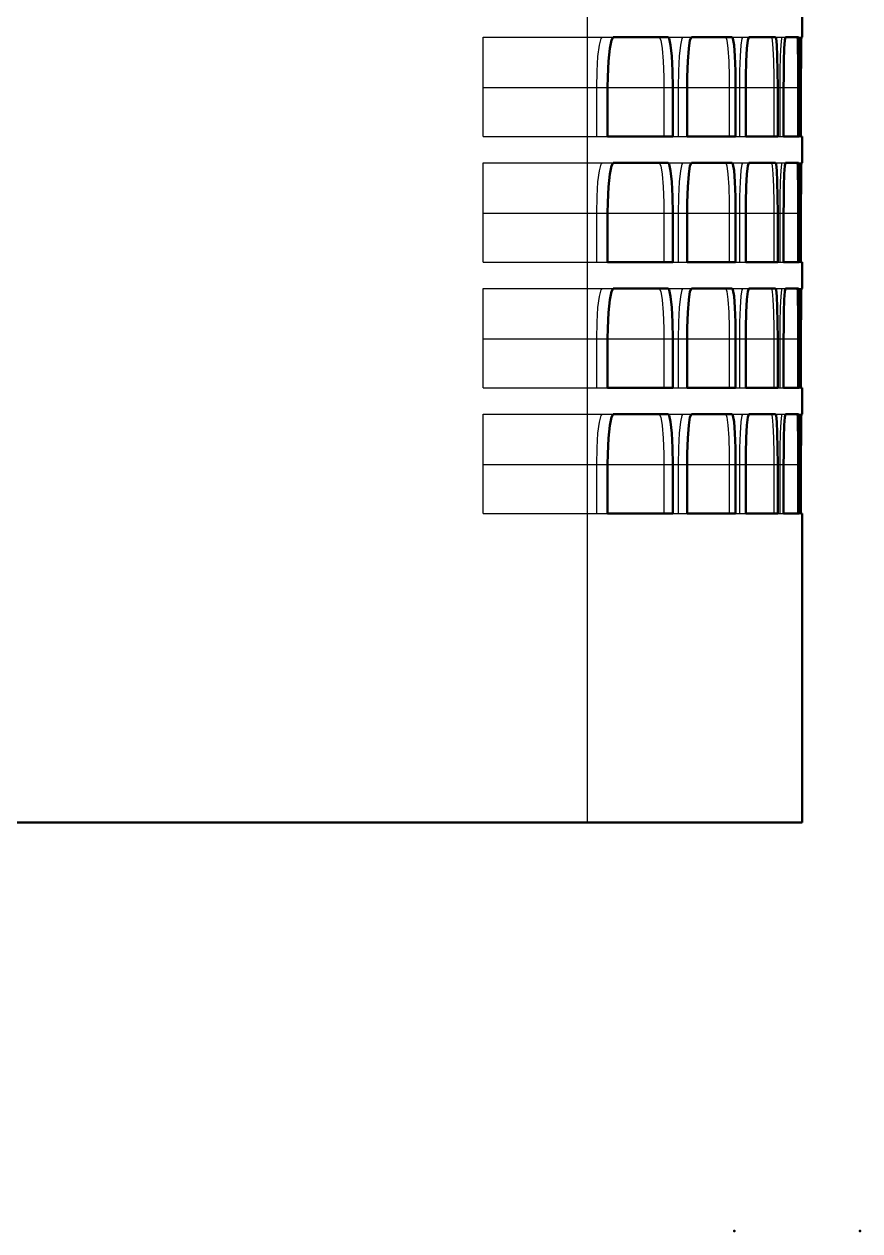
# Model space of a CAD drawing. Header units: inches. Extents: x -0.3 to 35.5, y 0 to 36.6.
# Drawn here: x 32.171 to 35.5, y 0 to 4.803 of the extents above; entities that cross this region are included whole.
import ezdxf

# ---------------------------------------------------------------- set-up
doc = ezdxf.new("R2010")
doc.units = ezdxf.units.IN
doc.header["$MEASUREMENT"] = 0
doc.linetypes.add('Dashed', pattern=[2, 1, -1])
for name, color, linetype, lineweight in [('2d ConnectionPoints', 7, 'Continuous', 50), ('AM_0', 7, 'Continuous', 50), ('AM_4', 3, 'Continuous', 25), ('AM_9', 6, 'Dashed', 25)]:
    doc.layers.add(name, color=color, linetype=linetype, lineweight=lineweight)

msp = doc.modelspace()

# ---------------------------------------------------------------- linework, layer by layer
at = {"layer": '2d ConnectionPoints'}
for p in [(35, 0), (35, 0), (35.5, 0)]:
    msp.add_point(p, dxfattribs=at)
at = {"layer": 'AM_0'}
for p, q in [((35.27, 4.855), (35.27, 4.75)), ((34.7361, 4.75), (34.5177, 4.75)), ((34.9915, 4.75), (34.829, 4.75)), ((35.1644, 4.75), (35.0573, 4.75)), ((35.255, 4.75), (35.2032, 4.75)), ((35.27, 4.75), (35.2669, 4.75)), ((34.495, 4.55), (34.495, 4.355)), ((34.7549, 4.355), (34.7549, 4.55)), ((34.8116, 4.55), (34.8116, 4.355)), ((35.0051, 4.355), (35.0051, 4.55)), ((35.0452, 4.55), (35.0452, 4.355)), ((35.1727, 4.355), (35.1727, 4.55)), ((35.1963, 4.55), (35.1963, 4.355)), ((35.258, 4.355), (35.258, 4.55)), ((35.2652, 4.55), (35.2652, 4.355)), ((34.495, 4.355), (34.7549, 4.355)), ((34.8116, 4.355), (35.0051, 4.355)), ((35.0452, 4.355), (35.1727, 4.355)), ((35.1963, 4.355), (35.258, 4.355)), ((35.2652, 4.355), (35.27, 4.355)), ((35.27, 4.355), (35.27, 4.25)), ((34.7361, 4.25), (34.5177, 4.25)), ((34.9915, 4.25), (34.829, 4.25)), ((35.1644, 4.25), (35.0573, 4.25)), ((35.255, 4.25), (35.2032, 4.25)), ((35.27, 4.25), (35.2669, 4.25)), ((34.495, 4.05), (34.495, 3.855)), ((34.7549, 3.855), (34.7549, 4.05)), ((34.8116, 4.05), (34.8116, 3.855)), ((35.0051, 3.855), (35.0051, 4.05)), ((35.0452, 4.05), (35.0452, 3.855)), ((35.1727, 3.855), (35.1727, 4.05)), ((35.1963, 4.05), (35.1963, 3.855)), ((35.258, 3.855), (35.258, 4.05)), ((35.2652, 4.05), (35.2652, 3.855)), ((34.495, 3.855), (34.7549, 3.855)), ((34.8116, 3.855), (35.0051, 3.855)), ((35.0452, 3.855), (35.1727, 3.855)), ((35.1963, 3.855), (35.258, 3.855)), ((35.2652, 3.855), (35.27, 3.855)), ((35.27, 3.855), (35.27, 3.75)), ((34.7361, 3.75), (34.5177, 3.75)), ((34.9915, 3.75), (34.829, 3.75)), ((35.1644, 3.75), (35.0573, 3.75)), ((35.255, 3.75), (35.2032, 3.75)), ((35.27, 3.75), (35.2669, 3.75)), ((34.495, 3.55), (34.495, 3.355)), ((34.7549, 3.355), (34.7549, 3.55)), ((34.8116, 3.55), (34.8116, 3.355)), ((35.0051, 3.355), (35.0051, 3.55)), ((35.0452, 3.55), (35.0452, 3.355)), ((35.1727, 3.355), (35.1727, 3.55)), ((35.1963, 3.55), (35.1963, 3.355)), ((35.258, 3.355), (35.258, 3.55)), ((35.2652, 3.55), (35.2652, 3.355)), ((34.495, 3.355), (34.7549, 3.355)), ((34.8116, 3.355), (35.0051, 3.355)), ((35.0452, 3.355), (35.1727, 3.355)), ((35.1963, 3.355), (35.258, 3.355)), ((35.2652, 3.355), (35.27, 3.355)), ((35.27, 3.355), (35.27, 3.25)), ((34.7361, 3.25), (34.5177, 3.25)), ((34.9915, 3.25), (34.829, 3.25)), ((35.1644, 3.25), (35.0573, 3.25)), ((35.255, 3.25), (35.2032, 3.25)), ((35.27, 3.25), (35.2669, 3.25)), ((34.495, 3.05), (34.495, 2.855)), ((34.7549, 2.855), (34.7549, 3.05)), ((34.8116, 3.05), (34.8116, 2.855)), ((35.0051, 2.855), (35.0051, 3.05)), ((35.0452, 3.05), (35.0452, 2.855)), ((35.1727, 2.855), (35.1727, 3.05)), ((35.1963, 3.05), (35.1963, 2.855)), ((35.258, 2.855), (35.258, 3.05)), ((35.2652, 3.05), (35.2652, 2.855)), ((34.495, 2.855), (34.7549, 2.855)), ((34.8116, 2.855), (35.0051, 2.855)), ((35.0452, 2.855), (35.1727, 2.855)), ((35.1963, 2.855), (35.258, 2.855)), ((35.2652, 2.855), (35.27, 2.855)), ((35.27, 2.855), (35.27, 1.625)), ((-0.27, 1.625), (35.27, 1.625))]:
    msp.add_line(p, q, dxfattribs=at)
for points in [[(34.5177, 4.75), (34.5102, 4.7386), (34.5035, 4.7057), (34.4984, 4.655), (34.4955, 4.5927), (34.495, 4.55)], [(34.7549, 4.55), (34.7538, 4.616), (34.7508, 4.6745), (34.7461, 4.7192), (34.7403, 4.7449), (34.7361, 4.75)], [(34.829, 4.75), (34.8232, 4.7387), (34.8181, 4.7059), (34.8142, 4.6554), (34.812, 4.5932), (34.8116, 4.55)], [(35.0051, 4.55), (35.0043, 4.6161), (35.0021, 4.6747), (34.9988, 4.7194), (34.9946, 4.745), (34.9915, 4.75)], [(35.0573, 4.75), (35.0533, 4.7387), (35.0498, 4.706), (35.047, 4.6557), (35.0455, 4.5936), (35.0452, 4.55)], [(35.1727, 4.55), (35.1722, 4.6162), (35.1709, 4.6749), (35.1688, 4.7195), (35.1662, 4.7451), (35.1644, 4.75)], [(35.2032, 4.75), (35.2009, 4.7387), (35.1989, 4.7061), (35.1974, 4.6559), (35.1965, 4.5938), (35.1963, 4.55)], [(35.258, 4.55), (35.2579, 4.6162), (35.2574, 4.6749), (35.2567, 4.7196), (35.2557, 4.7451), (35.255, 4.75)], [(35.2669, 4.75), (35.2664, 4.7387), (35.2659, 4.7062), (35.2655, 4.656), (35.2653, 4.5939), (35.2652, 4.55)], [(34.5177, 4.25), (34.5102, 4.2386), (34.5035, 4.2057), (34.4984, 4.155), (34.4955, 4.0927), (34.495, 4.05)], [(34.7549, 4.05), (34.7538, 4.116), (34.7508, 4.1745), (34.7461, 4.2192), (34.7403, 4.2449), (34.7361, 4.25)], [(34.829, 4.25), (34.8232, 4.2387), (34.8181, 4.2059), (34.8142, 4.1554), (34.812, 4.0932), (34.8116, 4.05)], [(35.0051, 4.05), (35.0043, 4.1161), (35.0021, 4.1747), (34.9988, 4.2194), (34.9946, 4.245), (34.9915, 4.25)], [(35.0573, 4.25), (35.0533, 4.2387), (35.0498, 4.206), (35.047, 4.1557), (35.0455, 4.0936), (35.0452, 4.05)], [(35.1727, 4.05), (35.1722, 4.1162), (35.1709, 4.1749), (35.1688, 4.2195), (35.1662, 4.2451), (35.1644, 4.25)], [(35.2032, 4.25), (35.2009, 4.2387), (35.1989, 4.2061), (35.1974, 4.1559), (35.1965, 4.0938), (35.1963, 4.05)], [(35.258, 4.05), (35.2579, 4.1162), (35.2574, 4.1749), (35.2567, 4.2196), (35.2557, 4.2451), (35.255, 4.25)], [(35.2669, 4.25), (35.2664, 4.2387), (35.2659, 4.2062), (35.2655, 4.156), (35.2653, 4.0939), (35.2652, 4.05)], [(34.5177, 3.75), (34.5102, 3.7386), (34.5035, 3.7057), (34.4984, 3.655), (34.4955, 3.5927), (34.495, 3.55)], [(34.7549, 3.55), (34.7538, 3.616), (34.7508, 3.6745), (34.7461, 3.7192), (34.7403, 3.7449), (34.7361, 3.75)], [(34.829, 3.75), (34.8232, 3.7387), (34.8181, 3.7059), (34.8142, 3.6554), (34.812, 3.5932), (34.8116, 3.55)], [(35.0051, 3.55), (35.0043, 3.6161), (35.0021, 3.6747), (34.9988, 3.7194), (34.9946, 3.745), (34.9915, 3.75)], [(35.0573, 3.75), (35.0533, 3.7387), (35.0498, 3.706), (35.047, 3.6557), (35.0455, 3.5936), (35.0452, 3.55)], [(35.1727, 3.55), (35.1722, 3.6162), (35.1709, 3.6749), (35.1688, 3.7195), (35.1662, 3.7451), (35.1644, 3.75)], [(35.2032, 3.75), (35.2009, 3.7387), (35.1989, 3.7061), (35.1974, 3.6559), (35.1965, 3.5938), (35.1963, 3.55)], [(35.258, 3.55), (35.2579, 3.6162), (35.2574, 3.6749), (35.2567, 3.7196), (35.2557, 3.7451), (35.255, 3.75)], [(35.2669, 3.75), (35.2664, 3.7387), (35.2659, 3.7062), (35.2655, 3.656), (35.2653, 3.5939), (35.2652, 3.55)], [(34.5177, 3.25), (34.5102, 3.2386), (34.5035, 3.2057), (34.4984, 3.155), (34.4955, 3.0927), (34.495, 3.05)], [(34.7549, 3.05), (34.7538, 3.116), (34.7508, 3.1745), (34.7461, 3.2192), (34.7403, 3.2449), (34.7361, 3.25)], [(34.829, 3.25), (34.8232, 3.2387), (34.8181, 3.2059), (34.8142, 3.1554), (34.812, 3.0932), (34.8116, 3.05)], [(35.0051, 3.05), (35.0043, 3.1161), (35.0021, 3.1747), (34.9988, 3.2194), (34.9946, 3.245), (34.9915, 3.25)], [(35.0573, 3.25), (35.0533, 3.2387), (35.0498, 3.206), (35.047, 3.1557), (35.0455, 3.0936), (35.0452, 3.05)], [(35.1727, 3.05), (35.1722, 3.1162), (35.1709, 3.1749), (35.1688, 3.2195), (35.1662, 3.2451), (35.1644, 3.25)], [(35.2032, 3.25), (35.2009, 3.2387), (35.1989, 3.2061), (35.1974, 3.1559), (35.1965, 3.0938), (35.1963, 3.05)], [(35.258, 3.05), (35.2579, 3.1162), (35.2574, 3.1749), (35.2567, 3.2196), (35.2557, 3.2451), (35.255, 3.25)], [(35.2669, 3.25), (35.2664, 3.2387), (35.2659, 3.2062), (35.2655, 3.156), (35.2653, 3.0939), (35.2652, 3.05)]]:
    msp.add_lwpolyline(points, dxfattribs=at)
at = {"layer": 'AM_4'}
for p, q in [((34.4142, 35.9), (34.4142, 1.625)), ((34.495, 4.55), (34.7549, 4.55)), ((34.8116, 4.55), (35.0051, 4.55)), ((35.0452, 4.55), (35.1727, 4.55)), ((35.1963, 4.55), (35.258, 4.55)), ((34.495, 4.05), (34.7549, 4.05)), ((34.8116, 4.05), (35.0051, 4.05)), ((35.0452, 4.05), (35.1727, 4.05)), ((35.1963, 4.05), (35.258, 4.05)), ((34.495, 3.55), (34.7549, 3.55)), ((34.8116, 3.55), (35.0051, 3.55)), ((35.0452, 3.55), (35.1727, 3.55)), ((35.1963, 3.55), (35.258, 3.55)), ((34.495, 3.05), (34.7549, 3.05)), ((34.8116, 3.05), (35.0051, 3.05)), ((35.0452, 3.05), (35.1727, 3.05)), ((35.1963, 3.05), (35.258, 3.05))]:
    msp.add_line(p, q, dxfattribs=at)
at = {"layer": 'AM_9'}
for p, q in [((34, 4.355), (34, 4.75)), ((34, 4.75), (34.5177, 4.75)), ((34.7361, 4.75), (34.829, 4.75)), ((34.9915, 4.75), (35.0573, 4.75)), ((35.1644, 4.75), (35.2032, 4.75)), ((35.255, 4.75), (35.2669, 4.75)), ((34, 4.55), (34.495, 4.55)), ((34.4517, 4.355), (34.4517, 4.55)), ((34.7196, 4.55), (34.7196, 4.355)), ((34.7549, 4.55), (34.8116, 4.55)), ((34.7782, 4.355), (34.7782, 4.55)), ((34.9796, 4.55), (34.9796, 4.355)), ((35.0051, 4.55), (35.0452, 4.55)), ((35.0217, 4.355), (35.0217, 4.55)), ((35.157, 4.55), (35.157, 4.355)), ((35.1727, 4.55), (35.1963, 4.55)), ((35.1826, 4.355), (35.1826, 4.55)), ((35.2522, 4.55), (35.2522, 4.355)), ((35.258, 4.55), (35.2652, 4.55)), ((35.2613, 4.355), (35.2613, 4.55)), ((34, 4.355), (34.495, 4.355)), ((34.7549, 4.355), (34.8116, 4.355)), ((35.0051, 4.355), (35.0452, 4.355)), ((35.1727, 4.355), (35.1963, 4.355)), ((35.258, 4.355), (35.2652, 4.355)), ((34, 3.855), (34, 4.25)), ((34, 4.25), (34.5177, 4.25)), ((34.7361, 4.25), (34.829, 4.25)), ((34.9915, 4.25), (35.0573, 4.25)), ((35.1644, 4.25), (35.2032, 4.25)), ((35.255, 4.25), (35.2669, 4.25)), ((34, 4.05), (34.495, 4.05)), ((34.4517, 3.855), (34.4517, 4.05)), ((34.7196, 4.05), (34.7196, 3.855)), ((34.7549, 4.05), (34.8116, 4.05)), ((34.7782, 3.855), (34.7782, 4.05)), ((34.9796, 4.05), (34.9796, 3.855)), ((35.0051, 4.05), (35.0452, 4.05)), ((35.0217, 3.855), (35.0217, 4.05)), ((35.157, 4.05), (35.157, 3.855)), ((35.1727, 4.05), (35.1963, 4.05)), ((35.1826, 3.855), (35.1826, 4.05)), ((35.2522, 4.05), (35.2522, 3.855)), ((35.258, 4.05), (35.2652, 4.05)), ((35.2613, 3.855), (35.2613, 4.05)), ((34, 3.855), (34.495, 3.855)), ((34.7549, 3.855), (34.8116, 3.855)), ((35.0051, 3.855), (35.0452, 3.855)), ((35.1727, 3.855), (35.1963, 3.855)), ((35.258, 3.855), (35.2652, 3.855)), ((34, 3.355), (34, 3.75)), ((34, 3.75), (34.5177, 3.75)), ((34.7361, 3.75), (34.829, 3.75)), ((34.9915, 3.75), (35.0573, 3.75)), ((35.1644, 3.75), (35.2032, 3.75)), ((35.255, 3.75), (35.2669, 3.75)), ((34, 3.55), (34.495, 3.55)), ((34.4517, 3.355), (34.4517, 3.55)), ((34.7196, 3.55), (34.7196, 3.355)), ((34.7549, 3.55), (34.8116, 3.55)), ((34.7782, 3.355), (34.7782, 3.55)), ((34.9796, 3.55), (34.9796, 3.355)), ((35.0051, 3.55), (35.0452, 3.55)), ((35.0217, 3.355), (35.0217, 3.55)), ((35.157, 3.55), (35.157, 3.355)), ((35.1727, 3.55), (35.1963, 3.55)), ((35.1826, 3.355), (35.1826, 3.55)), ((35.2522, 3.55), (35.2522, 3.355)), ((35.258, 3.55), (35.2652, 3.55)), ((35.2613, 3.355), (35.2613, 3.55)), ((34, 3.355), (34.495, 3.355)), ((34.7549, 3.355), (34.8116, 3.355)), ((35.0051, 3.355), (35.0452, 3.355)), ((35.1727, 3.355), (35.1963, 3.355)), ((35.258, 3.355), (35.2652, 3.355)), ((34, 2.855), (34, 3.25)), ((34, 3.25), (34.5177, 3.25)), ((34.7361, 3.25), (34.829, 3.25)), ((34.9915, 3.25), (35.0573, 3.25)), ((35.1644, 3.25), (35.2032, 3.25)), ((35.255, 3.25), (35.2669, 3.25)), ((34, 3.05), (34.495, 3.05)), ((34.4517, 2.855), (34.4517, 3.05)), ((34.7196, 3.05), (34.7196, 2.855)), ((34.7549, 3.05), (34.8116, 3.05)), ((34.7782, 2.855), (34.7782, 3.05)), ((34.9796, 3.05), (34.9796, 2.855)), ((35.0051, 3.05), (35.0452, 3.05)), ((35.0217, 2.855), (35.0217, 3.05)), ((35.157, 3.05), (35.157, 2.855)), ((35.1727, 3.05), (35.1963, 3.05)), ((35.1826, 2.855), (35.1826, 3.05)), ((35.2522, 3.05), (35.2522, 2.855)), ((35.258, 3.05), (35.2652, 3.05)), ((35.2613, 2.855), (35.2613, 3.05)), ((34, 2.855), (34.495, 2.855)), ((34.7549, 2.855), (34.8116, 2.855)), ((35.0051, 2.855), (35.0452, 2.855)), ((35.1727, 2.855), (35.1963, 2.855)), ((35.258, 2.855), (35.2652, 2.855))]:
    msp.add_line(p, q, dxfattribs=at)
for points in [[(34.4517, 4.55), (34.453, 4.6159), (34.4568, 4.6743), (34.4626, 4.7189), (34.4699, 4.7448), (34.4751, 4.75)], [(34.7001, 4.75), (34.7066, 4.7386), (34.7124, 4.7058), (34.7167, 4.6553), (34.7191, 4.593), (34.7196, 4.55)], [(34.7782, 4.55), (34.7793, 4.616), (34.7822, 4.6746), (34.7867, 4.7192), (34.7923, 4.7449), (34.7963, 4.75)], [(34.9655, 4.75), (34.9702, 4.7387), (34.9744, 4.706), (34.9775, 4.6556), (34.9793, 4.5934), (34.9796, 4.55)], [(35.0217, 4.55), (35.0224, 4.6161), (35.0245, 4.6747), (35.0277, 4.7194), (35.0317, 4.745), (35.0345, 4.75)], [(35.1481, 4.75), (35.1511, 4.7387), (35.1537, 4.7061), (35.1557, 4.6559), (35.1568, 4.5937), (35.157, 4.55)], [(35.1826, 4.55), (35.1831, 4.6162), (35.1843, 4.6749), (35.1862, 4.7195), (35.1885, 4.7451), (35.1901, 4.75)], [(35.2485, 4.75), (35.2498, 4.7387), (35.2508, 4.7062), (35.2516, 4.656), (35.2521, 4.5939), (35.2522, 4.55)], [(35.2613, 4.55), (35.2615, 4.6162), (35.2619, 4.6749), (35.2624, 4.7196), (35.2631, 4.7451), (35.2636, 4.75)], [(34.4517, 4.05), (34.453, 4.1159), (34.4568, 4.1743), (34.4626, 4.2189), (34.4699, 4.2448), (34.4751, 4.25)], [(34.7001, 4.25), (34.7066, 4.2386), (34.7124, 4.2058), (34.7167, 4.1553), (34.7191, 4.093), (34.7196, 4.05)], [(34.7782, 4.05), (34.7793, 4.116), (34.7822, 4.1746), (34.7867, 4.2192), (34.7923, 4.2449), (34.7963, 4.25)], [(34.9655, 4.25), (34.9702, 4.2387), (34.9744, 4.206), (34.9775, 4.1556), (34.9793, 4.0934), (34.9796, 4.05)], [(35.0217, 4.05), (35.0224, 4.1161), (35.0245, 4.1747), (35.0277, 4.2194), (35.0317, 4.245), (35.0345, 4.25)], [(35.1481, 4.25), (35.1511, 4.2387), (35.1537, 4.2061), (35.1557, 4.1559), (35.1568, 4.0937), (35.157, 4.05)], [(35.1826, 4.05), (35.1831, 4.1162), (35.1843, 4.1749), (35.1862, 4.2195), (35.1885, 4.2451), (35.1901, 4.25)], [(35.2485, 4.25), (35.2498, 4.2387), (35.2508, 4.2062), (35.2516, 4.156), (35.2521, 4.0939), (35.2522, 4.05)], [(35.2613, 4.05), (35.2615, 4.1162), (35.2619, 4.1749), (35.2624, 4.2196), (35.2631, 4.2451), (35.2636, 4.25)], [(34.4517, 3.55), (34.453, 3.6159), (34.4568, 3.6743), (34.4626, 3.7189), (34.4699, 3.7448), (34.4751, 3.75)], [(34.7001, 3.75), (34.7066, 3.7386), (34.7124, 3.7058), (34.7167, 3.6553), (34.7191, 3.593), (34.7196, 3.55)], [(34.7782, 3.55), (34.7793, 3.616), (34.7822, 3.6746), (34.7867, 3.7192), (34.7923, 3.7449), (34.7963, 3.75)], [(34.9655, 3.75), (34.9702, 3.7387), (34.9744, 3.706), (34.9775, 3.6556), (34.9793, 3.5934), (34.9796, 3.55)], [(35.0217, 3.55), (35.0224, 3.6161), (35.0245, 3.6747), (35.0277, 3.7194), (35.0317, 3.745), (35.0345, 3.75)], [(35.1481, 3.75), (35.1511, 3.7387), (35.1537, 3.7061), (35.1557, 3.6559), (35.1568, 3.5937), (35.157, 3.55)], [(35.1826, 3.55), (35.1831, 3.6162), (35.1843, 3.6749), (35.1862, 3.7195), (35.1885, 3.7451), (35.1901, 3.75)], [(35.2485, 3.75), (35.2498, 3.7387), (35.2508, 3.7062), (35.2516, 3.656), (35.2521, 3.5939), (35.2522, 3.55)], [(35.2613, 3.55), (35.2615, 3.6162), (35.2619, 3.6749), (35.2624, 3.7196), (35.2631, 3.7451), (35.2636, 3.75)], [(34.4517, 3.05), (34.453, 3.1159), (34.4568, 3.1743), (34.4626, 3.2189), (34.4699, 3.2448), (34.4751, 3.25)], [(34.7001, 3.25), (34.7066, 3.2386), (34.7124, 3.2058), (34.7167, 3.1553), (34.7191, 3.093), (34.7196, 3.05)], [(34.7782, 3.05), (34.7793, 3.116), (34.7822, 3.1746), (34.7867, 3.2192), (34.7923, 3.2449), (34.7963, 3.25)], [(34.9655, 3.25), (34.9702, 3.2387), (34.9744, 3.206), (34.9775, 3.1556), (34.9793, 3.0934), (34.9796, 3.05)], [(35.0217, 3.05), (35.0224, 3.1161), (35.0245, 3.1747), (35.0277, 3.2194), (35.0317, 3.245), (35.0345, 3.25)], [(35.1481, 3.25), (35.1511, 3.2387), (35.1537, 3.2061), (35.1557, 3.1559), (35.1568, 3.0937), (35.157, 3.05)], [(35.1826, 3.05), (35.1831, 3.1162), (35.1843, 3.1749), (35.1862, 3.2195), (35.1885, 3.2451), (35.1901, 3.25)], [(35.2485, 3.25), (35.2498, 3.2387), (35.2508, 3.2062), (35.2516, 3.156), (35.2521, 3.0939), (35.2522, 3.05)], [(35.2613, 3.05), (35.2615, 3.1162), (35.2619, 3.1749), (35.2624, 3.2196), (35.2631, 3.2451), (35.2636, 3.25)]]:
    msp.add_lwpolyline(points, dxfattribs=at)

doc.saveas('drawing.dxf')
